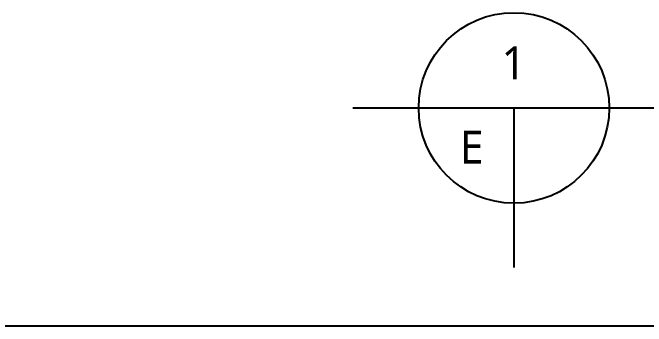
# Model space of a CAD drawing. Header units: millimetres. Extents: x 10297564 to 11610295, y -9287743 to -8409454.
# Drawn here: x 10498573 to 10504337, y -9118265 to -9115412 of the extents above; entities that cross this region are included whole.
import ezdxf
from ezdxf.enums import TextEntityAlignment as Align

# ---------------------------------------------------------------- set-up
doc = ezdxf.new("R2010")
doc.units = ezdxf.units.MM
doc.header["$LTSCALE"] = 100
doc.layers.add('_도곽_마크', color=7, linetype='Continuous')
doc.layers.add('D-TEXT2', color=7, linetype='Continuous')
doc.layers.add('TITLE', color=7, linetype='Continuous', lineweight=0)
doc.styles.add('MG', font='malgun.ttf')

# ---------------------------------------------------------------- blocks, each defined once
blk = doc.blocks.new('A$C78AD5414')
at = {"layer": '_도곽_마크'}
blk.add_lwpolyline([(400, 53), (280, 53)], dxfattribs=at)

msp = doc.modelspace()

# ---------------------------------------------------------------- linework, layer by layer
at = {"layer": 'D-TEXT2', "color": 3}
for p, q in [((10501666.6, -9116279), (10517129.4, -9116279)), ((10503133.3, -9116279), (10503133.3, -9117731.3))]:
    msp.add_line(p, q, dxfattribs=at)
msp.add_circle((10503133.3, -9116279), 866.7, dxfattribs=at)

# ---------------------------------------------------------------- block references
at = {"layer": 'TITLE', "color": 4, "xscale": 99.9999999987065, "yscale": 99.9999999987065, "zscale": 99.9999999987065}
msp.add_blockref('A$C78AD5414', (10465764, -9123565.4), dxfattribs=at)

# ---------------------------------------------------------------- texts
at = {"layer": 'D-TEXT2', "color": 0, "style": 'MG'}
for s, p in [('1', (10503131.9, -9116019.2)), ('E', (10502748.3, -9116784.3))]:
    msp.add_text(s, height=300, dxfattribs=at).set_placement(p, align=Align.CENTER)

doc.saveas('drawing.dxf')
